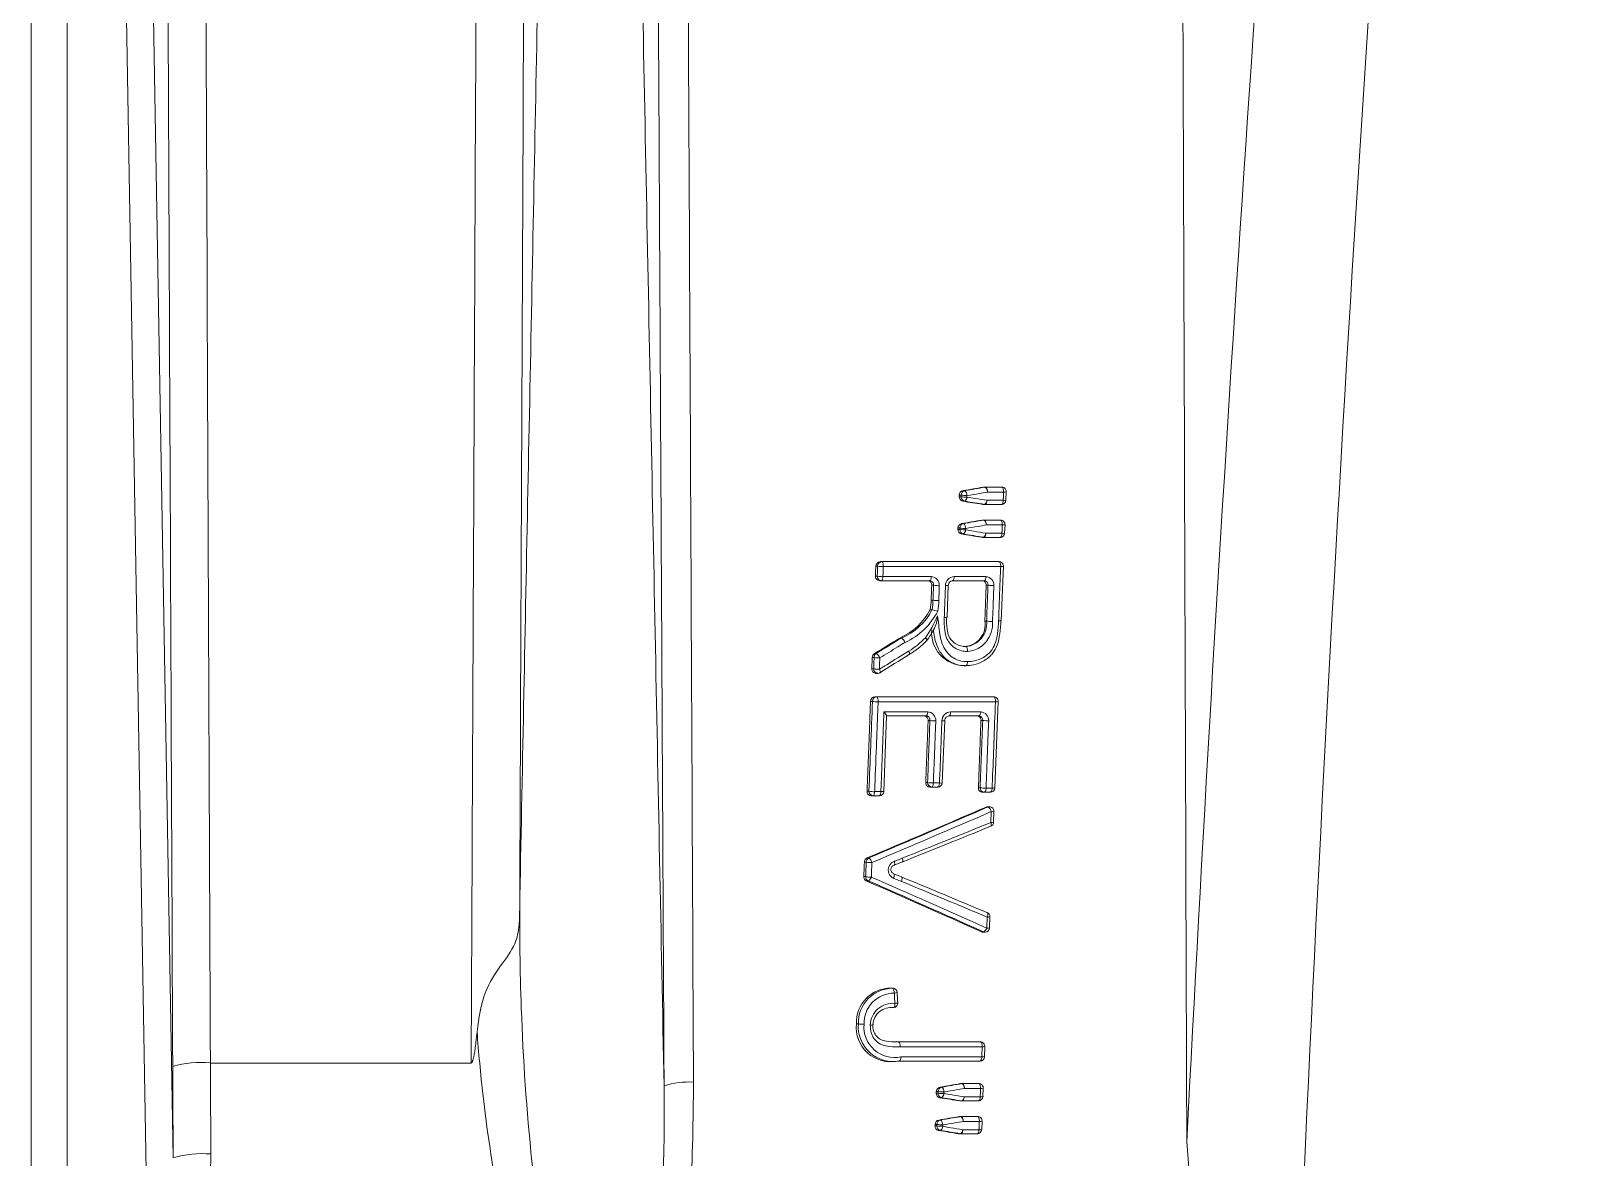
# Model space of a CAD drawing. Extents: x 8 to 113, y 2 to 87.
# Drawn here: x 48.987 to 50.718, y 21.66 to 22.91 of the extents above; entities that cross this region are included whole.
import ezdxf

# ---------------------------------------------------------------- set-up
doc = ezdxf.new("R2010")
doc.units = 0
doc.header["$MEASUREMENT"] = 0
doc.layers.add('OBJECT', color=7, linetype='CONTINUOUS')

msp = doc.modelspace()

# ---------------------------------------------------------------- linework, layer by layer
at = {"layer": 'OBJECT', "linetype": 'Continuous', "lineweight": 15}
for p, q in [((48.9872, 23.7393), (48.9872, 21.3721)), ((49.0272, 21.3721), (49.0272, 23.7393)), ((49.0883, 23.1917), (49.1196, 21.3666)), ((49.1447, 21.6602), (49.1199, 23.1054)), ((50.0452, 22.404), (50.0434, 22.404)), ((50.0442, 22.4041), (50.0459, 22.4041)), ((50.0459, 22.4041), (50.0639, 22.4041)), ((50.0167, 22.3934), (50.0187, 22.3934)), ((50.0188, 22.3951), (50.0168, 22.3951)), ((50.0226, 22.3884), (50.0205, 22.3884)), ((50.0208, 22.4001), (50.0226, 22.4001)), ((50.0427, 22.3849), (50.0449, 22.3849)), ((50.0456, 22.3848), (50.0434, 22.3848)), ((50.0635, 22.3848), (50.0456, 22.3848)), ((50.0475, 22.3894), (50.0655, 22.3894)), ((50.0659, 22.3986), (50.0479, 22.3986)), ((50.0685, 22.3897), (50.0689, 22.3989)), ((50.0438, 22.3675), (50.042, 22.3675)), ((50.0428, 22.3675), (50.0445, 22.3675)), ((50.0445, 22.3675), (50.0625, 22.3675)), ((50.0153, 22.3571), (50.0173, 22.3571)), ((50.0174, 22.3587), (50.0154, 22.3587)), ((50.0212, 22.3522), (50.019, 22.3522)), ((50.0194, 22.3636), (50.0212, 22.3636)), ((50.0461, 22.3528), (50.0641, 22.3528)), ((50.0644, 22.3621), (50.0465, 22.3621)), ((50.0671, 22.3531), (50.0675, 22.3623)), ((50.0413, 22.3484), (50.0435, 22.3484)), ((50.0442, 22.3483), (50.042, 22.3483)), ((50.0621, 22.3483), (50.0442, 22.3483)), ((49.9262, 22.3164), (49.9241, 22.3164)), ((49.929, 22.3214), (49.9308, 22.3214)), ((49.9308, 22.3214), (50.0607, 22.3214)), ((50.0627, 22.3159), (49.9325, 22.3159)), ((50.0634, 22.2561), (50.0657, 22.3162)), ((49.9237, 22.3052), (49.9258, 22.3052)), ((49.9303, 22.3002), (49.9282, 22.3002)), ((49.9839, 22.3002), (49.9303, 22.3002)), ((49.9321, 22.3048), (49.9857, 22.3048)), ((50.0444, 22.3002), (50.0092, 22.3002)), ((50.0111, 22.3048), (50.0463, 22.3048)), ((49.9882, 22.2952), (49.9862, 22.2952)), ((50.0032, 22.2599), (50.0046, 22.295)), ((50.0486, 22.2952), (50.0466, 22.2952)), ((49.9865, 22.2681), (49.9845, 22.2681)), ((49.9876, 22.2786), (49.9855, 22.2786)), ((50.0471, 22.2555), (50.0451, 22.2555)), ((49.9526, 22.2366), (49.9507, 22.2366)), ((49.9223, 22.2151), (49.9202, 22.2151)), ((49.9227, 22.2194), (49.9245, 22.2194)), ((49.9197, 22.2025), (49.9218, 22.2025)), ((49.9242, 22.1975), (49.9264, 22.1975)), ((50.024, 22.206), (50.0219, 22.206)), ((49.9204, 22.1664), (49.9183, 22.1664)), ((49.9232, 22.1714), (49.925, 22.1714)), ((49.925, 22.1714), (50.0549, 22.1714)), ((50.0569, 22.1659), (49.9267, 22.1659)), ((50.0562, 22.0704), (50.0599, 22.1662)), ((49.933, 22.0666), (49.9362, 22.1504)), ((49.9332, 22.1548), (49.9817, 22.1548)), ((49.9799, 22.1502), (49.9361, 22.1502)), ((49.9842, 22.1452), (49.9822, 22.1452)), ((49.9979, 22.0762), (50.0006, 22.145)), ((50.0386, 22.1502), (50.0052, 22.1502)), ((50.0071, 22.1548), (50.0405, 22.1548)), ((50.0428, 22.1452), (50.0408, 22.1452)), ((49.9795, 22.0764), (49.9816, 22.0764)), ((49.988, 22.0759), (49.9948, 22.0759)), ((49.9145, 22.0668), (49.9166, 22.0668)), ((49.9212, 22.0618), (49.919, 22.0618)), ((49.928, 22.0618), (49.9212, 22.0618)), ((49.9229, 22.0663), (49.9298, 22.0663)), ((49.9861, 22.0714), (49.984, 22.0714)), ((49.9929, 22.0714), (49.9861, 22.0714)), ((50.038, 22.0706), (50.0399, 22.0706)), ((50.0445, 22.0656), (50.0424, 22.0656)), ((50.0512, 22.0656), (50.0445, 22.0656)), ((50.0465, 22.0701), (50.0532, 22.0701)), ((50.0485, 22.0492), (50.0467, 22.0492)), ((50.0502, 22.0496), (50.0485, 22.0496)), ((50.0548, 22.0323), (50.0552, 22.0444)), ((49.9135, 21.9881), (49.9115, 21.9881)), ((49.9146, 21.9928), (49.9164, 21.9928)), ((49.9108, 21.972), (49.9129, 21.972)), ((49.9446, 21.9848), (49.9444, 21.9848)), ((49.9158, 21.9673), (49.9136, 21.9673)), ((50.0503, 21.9153), (50.0507, 21.9274)), ((50.0414, 21.9108), (50.0435, 21.9108)), ((50.0431, 21.9105), (50.0453, 21.9105)), ((49.9427, 21.8483), (49.9409, 21.8483)), ((49.9429, 21.8483), (49.9411, 21.8483)), ((49.9429, 21.8483), (49.9427, 21.8483)), ((49.9048, 21.8088), (49.9027, 21.8088)), ((49.9494, 21.7887), (50.0402, 21.7887)), ((50.0422, 21.7832), (49.9512, 21.7832)), ((50.0448, 21.7723), (50.0452, 21.7835)), ((49.186, 21.7653), (49.4753, 21.7653)), ((49.9502, 21.7675), (49.9481, 21.7675)), ((50.0398, 21.7675), (49.9502, 21.7675)), ((49.952, 21.7721), (50.0417, 21.7721)), ((49.9912, 21.7318), (49.9932, 21.7318)), ((49.9933, 21.7336), (49.9913, 21.7336)), ((49.9972, 21.7269), (49.995, 21.7269)), ((49.9954, 21.7385), (49.9972, 21.7385)), ((50.0197, 21.7425), (50.018, 21.7425)), ((50.0187, 21.7425), (50.0205, 21.7425)), ((50.0205, 21.7425), (50.0384, 21.7425)), ((50.022, 21.7278), (50.04, 21.7278)), ((50.0404, 21.7371), (50.0224, 21.7371)), ((50.043, 21.7281), (50.0434, 21.7373)), ((50.0173, 21.7234), (50.0194, 21.7234)), ((50.0201, 21.7233), (50.0179, 21.7233)), ((50.0381, 21.7233), (50.0201, 21.7233)), ((49.9898, 21.6956), (49.9918, 21.6956)), ((49.9919, 21.6971), (49.9899, 21.6971)), ((49.994, 21.7021), (49.9958, 21.7021)), ((50.0183, 21.7059), (50.0166, 21.7059)), ((50.0173, 21.706), (50.0191, 21.706)), ((50.0191, 21.706), (50.037, 21.706)), ((50.039, 21.7005), (50.021, 21.7005)), ((50.0416, 21.6916), (50.042, 21.7008)), ((49.9957, 21.6906), (49.9935, 21.6906)), ((50.0158, 21.6868), (50.018, 21.6868)), ((50.0187, 21.6868), (50.0165, 21.6868)), ((50.0366, 21.6868), (50.0187, 21.6868)), ((50.0207, 21.6913), (50.0386, 21.6913))]:
    msp.add_line(p, q, dxfattribs=at)
at = {"layer": 'OBJECT', "linetype": 'Continuous', "lineweight": 15, "flags": 128}
for points in [[(50.0479, 22.3986), (50.0479, 22.3996), (50.0478, 22.4007), (50.0476, 22.4016), (50.0474, 22.4024), (50.0471, 22.4031), (50.0467, 22.4036), (50.0464, 22.404), (50.0459, 22.4041)], [(50.0659, 22.3986), (50.0659, 22.3996), (50.0658, 22.4007), (50.0656, 22.4016), (50.0653, 22.4024), (50.065, 22.4031), (50.0647, 22.4036), (50.0643, 22.404), (50.0639, 22.4041)], [(50.0456, 22.3848), (50.0459, 22.3849), (50.0463, 22.3852), (50.0466, 22.3856), (50.0469, 22.3861), (50.0471, 22.3868), (50.0473, 22.3876), (50.0474, 22.3885), (50.0475, 22.3894)], [(50.0655, 22.3894), (50.0654, 22.3885), (50.0653, 22.3876), (50.0651, 22.3868), (50.0649, 22.3861), (50.0646, 22.3856), (50.0642, 22.3852), (50.0639, 22.3849), (50.0635, 22.3848)], [(50.0465, 22.3621), (50.0465, 22.3631), (50.0464, 22.3641), (50.0462, 22.3651), (50.046, 22.3659), (50.0457, 22.3666), (50.0453, 22.3671), (50.0449, 22.3674), (50.0445, 22.3675)], [(50.0644, 22.3621), (50.0644, 22.3631), (50.0644, 22.3641), (50.0642, 22.3651), (50.0639, 22.3659), (50.0636, 22.3666), (50.0633, 22.3671), (50.0629, 22.3674), (50.0625, 22.3675)], [(50.0442, 22.3483), (50.0445, 22.3484), (50.0449, 22.3486), (50.0452, 22.3491), (50.0455, 22.3496), (50.0457, 22.3503), (50.0459, 22.3511), (50.0461, 22.3519), (50.0461, 22.3528)], [(50.0641, 22.3528), (50.064, 22.3519), (50.0639, 22.3511), (50.0637, 22.3503), (50.0634, 22.3496), (50.0632, 22.3491), (50.0628, 22.3486), (50.0625, 22.3484), (50.0621, 22.3483)], [(49.9308, 22.3214), (49.9311, 22.3213), (49.9315, 22.321), (49.9318, 22.3204), (49.9321, 22.3197), (49.9323, 22.3189), (49.9324, 22.318), (49.9325, 22.3169), (49.9325, 22.3159)], [(50.0627, 22.3159), (50.0627, 22.3169), (50.0626, 22.318), (50.0624, 22.3189), (50.0622, 22.3197), (50.0619, 22.3204), (50.0615, 22.321), (50.0611, 22.3213), (50.0607, 22.3214)], [(49.9303, 22.3002), (49.9307, 22.3003), (49.931, 22.3006), (49.9313, 22.301), (49.9315, 22.3015), (49.9317, 22.3022), (49.9319, 22.303), (49.932, 22.3038), (49.9321, 22.3048)], [(49.9839, 22.3002), (49.9842, 22.3003), (49.9845, 22.3006), (49.9849, 22.301), (49.9851, 22.3015), (49.9854, 22.3022), (49.9855, 22.303), (49.9857, 22.3038), (49.9857, 22.3048)], [(50.0046, 22.295), (50.0047, 22.2958), (50.0052, 22.2975), (50.0062, 22.2989), (50.0075, 22.2998), (50.009, 22.3002), (50.0092, 22.3002)], [(50.0092, 22.3002), (50.0096, 22.3003), (50.0099, 22.3006), (50.0102, 22.301), (50.0105, 22.3015), (50.0107, 22.3022), (50.0109, 22.303), (50.011, 22.3038), (50.0111, 22.3048)], [(50.0444, 22.3002), (50.0447, 22.3003), (50.0451, 22.3006), (50.0454, 22.301), (50.0457, 22.3015), (50.0459, 22.3022), (50.0461, 22.303), (50.0462, 22.3038), (50.0463, 22.3048)], [(49.9281, 22.202), (49.9285, 22.2012), (49.9288, 22.2005), (49.9291, 22.1998), (49.9292, 22.1992), (49.9292, 22.1987), (49.9292, 22.1984), (49.929, 22.1982)], [(49.925, 22.1714), (49.9254, 22.1713), (49.9257, 22.171), (49.926, 22.1704), (49.9263, 22.1697), (49.9265, 22.1689), (49.9266, 22.168), (49.9267, 22.1669), (49.9267, 22.1659)], [(50.0569, 22.1659), (50.0569, 22.1669), (50.0568, 22.168), (50.0566, 22.1689), (50.0564, 22.1697), (50.0561, 22.1704), (50.0557, 22.171), (50.0553, 22.1713), (50.0549, 22.1714)], [(49.9799, 22.1502), (49.9802, 22.1503), (49.9806, 22.1506), (49.9809, 22.151), (49.9811, 22.1515), (49.9814, 22.1522), (49.9815, 22.153), (49.9817, 22.1538), (49.9817, 22.1548)], [(49.9974, 22.1448), (49.9983, 22.1448), (49.9991, 22.1448), (49.9997, 22.1448), (50.0002, 22.1449), (50.0005, 22.145), (50.0006, 22.145), (50.0006, 22.145)], [(50.0006, 22.145), (50.0007, 22.1458), (50.0012, 22.1475), (50.0022, 22.1489), (50.0035, 22.1498), (50.005, 22.1502), (50.0052, 22.1502)], [(50.0071, 22.1548), (50.007, 22.1538), (50.0069, 22.153), (50.0067, 22.1522), (50.0065, 22.1515), (50.0062, 22.151), (50.0059, 22.1506), (50.0056, 22.1503), (50.0052, 22.1502)], [(50.0405, 22.1548), (50.0405, 22.1538), (50.0403, 22.153), (50.0401, 22.1522), (50.0399, 22.1515), (50.0396, 22.151), (50.0393, 22.1506), (50.0389, 22.1503), (50.0386, 22.1502)], [(49.9861, 22.0714), (49.9865, 22.0715), (49.9868, 22.0717), (49.9871, 22.0721), (49.9874, 22.0727), (49.9876, 22.0734), (49.9878, 22.0741), (49.9879, 22.075), (49.988, 22.0759)], [(49.9948, 22.0759), (49.9947, 22.075), (49.9946, 22.0741), (49.9944, 22.0734), (49.9942, 22.0727), (49.9939, 22.0721), (49.9936, 22.0717), (49.9933, 22.0715), (49.9929, 22.0714)], [(49.9212, 22.0618), (49.9215, 22.0619), (49.9218, 22.0621), (49.9221, 22.0625), (49.9223, 22.0631), (49.9225, 22.0637), (49.9227, 22.0645), (49.9228, 22.0654), (49.9229, 22.0663)], [(49.928, 22.0618), (49.9283, 22.0619), (49.9286, 22.0621), (49.9289, 22.0625), (49.9292, 22.0631), (49.9294, 22.0637), (49.9296, 22.0645), (49.9297, 22.0654), (49.9298, 22.0663)], [(50.0465, 22.0701), (50.0464, 22.0692), (50.0463, 22.0684), (50.0461, 22.0676), (50.0459, 22.0669), (50.0456, 22.0664), (50.0452, 22.0659), (50.0449, 22.0657), (50.0445, 22.0656)], [(50.0532, 22.0701), (50.0531, 22.0692), (50.053, 22.0684), (50.0528, 22.0676), (50.0526, 22.0669), (50.0523, 22.0664), (50.0519, 22.0659), (50.0516, 22.0657), (50.0512, 22.0656)], [(50.0502, 22.0496), (50.0496, 22.0495), (50.0485, 22.0492)], [(50.0517, 22.032), (50.052, 22.0312), (50.0521, 22.0304), (50.0522, 22.0297), (50.0522, 22.029), (50.0521, 22.0285), (50.0519, 22.0281), (50.0517, 22.0279), (50.0516, 22.0279)], [(49.9447, 21.9891), (49.9449, 21.9882), (49.945, 21.9874), (49.9451, 21.9866), (49.9451, 21.986), (49.945, 21.9855), (49.9449, 21.9851), (49.9447, 21.9849), (49.9446, 21.9848)], [(49.9446, 21.9848), (49.9451, 21.985), (49.9536, 21.9883)], [(49.9535, 21.9925), (49.9538, 21.9916), (49.954, 21.9908), (49.9541, 21.9901), (49.9541, 21.9894), (49.954, 21.9889), (49.9539, 21.9885), (49.9536, 21.9883), (49.9536, 21.9883)], [(49.9527, 21.9718), (49.9507, 21.9726), (49.9439, 21.9753)], [(49.9439, 21.9702), (49.9442, 21.9711), (49.9444, 21.9721), (49.9446, 21.973), (49.9446, 21.9738), (49.9445, 21.9745), (49.9443, 21.975), (49.944, 21.9753), (49.9439, 21.9753)], [(49.9526, 21.9667), (49.9529, 21.9677), (49.9531, 21.9687), (49.9533, 21.9696), (49.9533, 21.9704), (49.9532, 21.971), (49.953, 21.9715), (49.9527, 21.9718), (49.9527, 21.9718)], [(50.0477, 21.9322), (50.0478, 21.9321), (50.0481, 21.9318), (50.0483, 21.9313), (50.0484, 21.9307), (50.0484, 21.9299), (50.0483, 21.929), (50.048, 21.928), (50.0477, 21.9271)], [(50.0435, 21.9108), (50.0446, 21.9105), (50.0453, 21.9105)], [(49.9427, 21.8483), (49.9431, 21.8482), (49.9435, 21.8478), (49.9438, 21.8473), (49.9441, 21.8466), (49.9443, 21.8458), (49.9445, 21.8448), (49.9446, 21.8438), (49.9447, 21.8428)], [(49.9454, 21.8314), (49.9454, 21.8305), (49.9454, 21.8296), (49.9453, 21.8288), (49.9451, 21.8281), (49.9449, 21.8276), (49.9446, 21.8272), (49.9443, 21.8269), (49.944, 21.8269)], [(49.9454, 21.8314), (49.9463, 21.8315), (49.9471, 21.8316), (49.9478, 21.8317), (49.9482, 21.8319), (49.9485, 21.832), (49.9486, 21.8322), (49.9486, 21.8322)], [(49.9486, 21.8322), (49.9484, 21.835), (49.9479, 21.8436)], [(50.0422, 21.7832), (50.0422, 21.7843), (50.0421, 21.7853), (50.0419, 21.7862), (50.0417, 21.7871), (50.0413, 21.7877), (50.041, 21.7883), (50.0406, 21.7886), (50.0402, 21.7887)], [(50.0398, 21.7675), (50.0401, 21.7676), (50.0405, 21.7679), (50.0408, 21.7683), (50.0411, 21.7688), (50.0413, 21.7695), (50.0415, 21.7703), (50.0417, 21.7712), (50.0417, 21.7721)], [(50.0201, 21.7233), (50.0204, 21.7234), (50.0208, 21.7236), (50.0211, 21.7241), (50.0214, 21.7246), (50.0216, 21.7253), (50.0218, 21.7261), (50.022, 21.7269), (50.022, 21.7278)], [(50.0224, 21.7371), (50.0224, 21.7381), (50.0223, 21.7391), (50.0222, 21.7401), (50.0219, 21.7409), (50.0216, 21.7416), (50.0213, 21.7421), (50.0209, 21.7424), (50.0205, 21.7425)], [(50.04, 21.7278), (50.04, 21.7269), (50.0398, 21.7261), (50.0396, 21.7253), (50.0394, 21.7246), (50.0391, 21.7241), (50.0388, 21.7236), (50.0384, 21.7234), (50.0381, 21.7233)], [(50.0404, 21.7371), (50.0404, 21.7381), (50.0403, 21.7391), (50.0401, 21.7401), (50.0399, 21.7409), (50.0396, 21.7416), (50.0392, 21.7421), (50.0388, 21.7424), (50.0384, 21.7425)], [(50.021, 21.7005), (50.021, 21.7016), (50.0209, 21.7026), (50.0208, 21.7035), (50.0205, 21.7044), (50.0202, 21.7051), (50.0199, 21.7056), (50.0195, 21.7059), (50.0191, 21.706)], [(50.039, 21.7005), (50.039, 21.7016), (50.0389, 21.7026), (50.0387, 21.7035), (50.0385, 21.7044), (50.0382, 21.7051), (50.0378, 21.7056), (50.0374, 21.7059), (50.037, 21.706)], [(50.0187, 21.6868), (50.0191, 21.6869), (50.0194, 21.6871), (50.0197, 21.6875), (50.02, 21.6881), (50.0203, 21.6887), (50.0205, 21.6895), (50.0206, 21.6904), (50.0207, 21.6913)], [(50.0386, 21.6913), (50.0386, 21.6904), (50.0384, 21.6895), (50.0382, 21.6887), (50.038, 21.6881), (50.0377, 21.6875), (50.0374, 21.6871), (50.037, 21.6869), (50.0366, 21.6868)]]:
    msp.add_lwpolyline(points, dxfattribs=at)
at = {"layer": 'OBJECT', "linetype": 'Continuous', "lineweight": 15}
for centre, radius, start, end in [((33.6045, 21.6965), 17.1787, 358.89326, 6.674), ((119.5158, 18.1339), 69.3373, 175.4433, 177.070166), ((113.2796, 18.7929), 62.9448, 175.641195, 177.658391), ((50.0459, 22.3999), 0.00421, 90.0048, 100.0298), ((50.0419, 22.399), 0.00604, 356.3324, 56.3386), ((50.0639, 22.3991), 0.005, 357.7955, 90), ((50.0214, 22.3931), 0.00473, 176.1699, 258.3898), ((50.0218, 22.3951), 0.00507, 101.3388, 179.6008), ((50.0247, 22.43), 0.0371, 260.7521, 270.7997), ((50.0236, 22.3932), 0.00488, 178.1017, 258.7265), ((50.0237, 22.3953), 0.00489, 102.2403, 181.846), ((50.0247, 22.4318), 0.0371, 260.7521, 270.7997), ((50.0192, 22.395), 0.00611, 356.4561, 55.4972), ((50.0202, 22.3928), 0.00501, 299.1739, 1.1204), ((50.0425, 22.3893), 0.00497, 298.382, 1.1052), ((50.0456, 22.3891), 0.00421, 260.9823, 269.9965), ((50.0635, 22.3898), 0.005, 270, 357.7955), ((50.0663, 22.3967), 0.00736, 263.5603, 287.317), ((50.0667, 22.4059), 0.00736, 263.5677, 287.3031), ((50.0405, 22.3625), 0.00602, 356.1262, 56.2896), ((50.0445, 22.3633), 0.00421, 90.0046, 99.8405), ((50.0625, 22.3625), 0.005, 357.7955, 90), ((50.02, 22.3568), 0.00474, 176.2114, 257.7541), ((50.0204, 22.3586), 0.00507, 101.1672, 179.6068), ((50.0233, 22.3938), 0.0371, 260.7521, 270.7996), ((50.0222, 22.3569), 0.00489, 178.1345, 258.1215), ((50.0223, 22.3588), 0.00489, 102.0595, 181.8557), ((50.0233, 22.3953), 0.0371, 260.7521, 270.7996), ((50.0178, 22.3586), 0.00609, 356.2492, 55.4469), ((50.0187, 22.3566), 0.00505, 298.8801, 0.4482), ((50.0411, 22.3528), 0.00501, 298.0899, 0.4359), ((50.0621, 22.3533), 0.005, 270, 357.7955), ((50.0649, 22.3601), 0.00736, 263.5603, 287.317), ((50.0653, 22.3694), 0.00736, 263.5677, 287.3031), ((50.0442, 22.3525), 0.00421, 260.3491, 269.9957), ((49.9292, 22.3163), 0.00505, 91.8327, 179.4699), ((49.931, 22.3166), 0.00481, 92.5998, 182.3829), ((49.9321, 22.3525), 0.0366, 260.6917, 270.6355), ((50.0607, 22.3164), 0.005, 357.7955, 90), ((50.0635, 22.3232), 0.00736, 263.5677, 287.303), ((49.9283, 22.3049), 0.00467, 175.9156, 268.0856), ((49.9317, 22.3413), 0.0366, 260.6917, 270.6354), ((49.9306, 22.305), 0.00481, 177.6171, 267.4002), ((49.9816, 22.2956), 0.0046, 355.0028, 88.3996), ((49.9838, 22.2958), 0.00448, 353.2953, 88.3976), ((49.9854, 22.2955), 0.00925, 355.35, 88.1379), ((50.0115, 22.2947), 0.0101, 92.4644, 179.4727), ((50.042, 22.2957), 0.00458, 354.6566, 88.1109), ((50.0442, 22.2958), 0.00445, 352.7938, 87.5919), ((50.046, 22.2955), 0.00921, 355.0587, 87.7955), ((49.9942, 22.3317), 0.037, 260.7356, 270.7501), ((50.0023, 22.3023), 0.00758, 263.3727, 287.2962), ((50.0546, 22.3321), 0.0373, 260.7708, 270.862), ((49.9214, 22.302), 0.0716, 294.1796, 331.8024), ((49.9276, 22.2975), 0.0658, 292.3066, 333.4765), ((49.9244, 22.3017), 0.077, 294.8387, 332.7119), ((49.9269, 22.2792), 0.0586, 349.1542, 359.4129), ((49.9232, 22.28), 0.0644, 349.4246, 358.7615), ((49.7829, 21.4946), 0.7999, 74.7851, 75.252), ((49.9935, 22.3158), 0.0377, 260.8905, 270.7038), ((49.9309, 22.2788), 0.0632, 348.7042, 359.34), ((49.8522, 22.3234), 0.1536, 325.7788, 336.1516), ((49.9336, 22.2717), 0.0603, 321.493, 334.5793), ((50.0227, 22.2427), 0.0367, 175.2134, 268.7544), ((49.9566, 22.2636), 0.0362, 330.5513, 356.4274), ((50.0009, 22.267), 0.00749, 264.0749, 287.945), ((50.0211, 22.2515), 0.0243, 272.8084, 9.5656), ((50.0214, 22.2528), 0.0258, 275.9174, 5.9662), ((50.023, 22.2522), 0.0307, 275.4919, 5.1808), ((50.0532, 22.2924), 0.0374, 260.5903, 270.6603), ((50.0612, 22.263), 0.00717, 263.2478, 287.2181), ((49.947, 22.2277), 0.0105, 23.4661, 58.3922), ((49.918, 22.2945), 0.084, 300.5181, 316.8373), ((49.9105, 22.3012), 0.0972, 301.4276, 316.3183), ((49.9255, 22.2149), 0.0053, 122.1886, 178.0244), ((49.9274, 22.2152), 0.0051, 123.9184, 180.8269), ((49.9282, 22.2512), 0.0366, 260.6913, 270.6346), ((49.9192, 22.2108), 0.0102, 22.3536, 58.3416), ((49.9242, 22.202), 0.00446, 173.8621, 270.9447), ((49.9277, 22.2386), 0.0366, 260.6913, 270.6345), ((49.9266, 22.2023), 0.0048, 177.602, 267.4154), ((49.9264, 22.2025), 0.005, 270, 301.7204), ((49.9234, 22.1663), 0.00505, 91.8294, 179.4659), ((49.9252, 22.1666), 0.00481, 92.5998, 182.3829), ((49.9263, 22.2025), 0.0366, 260.6911, 270.6341), ((50.0549, 22.1664), 0.005, 357.7955, 90), ((50.0577, 22.1732), 0.00736, 263.5677, 287.3028), ((49.9252, 22.1459), 0.0119, 22.3762, 48.064), ((49.9776, 22.1456), 0.0046, 354.995, 88.3932), ((49.9798, 22.1458), 0.00448, 353.2838, 88.3798), ((49.9814, 22.1455), 0.00925, 355.3436, 88.1306), ((49.9902, 22.1817), 0.037, 260.7365, 270.7526), ((50.0075, 22.1447), 0.0101, 92.4718, 179.4789), ((50.0363, 22.1457), 0.00458, 354.6571, 88.1114), ((50.0384, 22.1458), 0.00445, 352.7944, 87.5932), ((50.0402, 22.1455), 0.00921, 355.0593, 87.7964), ((50.0488, 22.1821), 0.0373, 260.7708, 270.8619), ((49.9842, 22.076), 0.00465, 175.6614, 267.6803), ((49.9875, 22.1129), 0.037, 260.7363, 270.7523), ((49.9864, 22.0762), 0.00481, 177.6171, 267.4002), ((49.9929, 22.0764), 0.005, 270, 357.7948), ((49.9957, 22.0836), 0.00777, 263.5836, 286.904), ((49.9191, 22.0664), 0.00467, 175.9205, 268.0932), ((49.9225, 22.1028), 0.0366, 260.6908, 270.6332), ((49.9214, 22.0666), 0.00481, 177.6171, 267.4002), ((49.928, 22.0668), 0.005, 270, 357.7925), ((49.9307, 22.0745), 0.00822, 263.5966, 286.4898), ((50.0426, 22.0702), 0.00464, 175.4259, 267.294), ((50.0459, 22.1075), 0.0373, 260.7707, 270.8618), ((50.0447, 22.0704), 0.00481, 177.6171, 267.4002), ((50.0512, 22.0706), 0.005, 270, 357.7955), ((50.054, 22.0774), 0.00736, 263.5603, 287.3167), ((43.12, 38.0804), 17.4636, 292.89669, 293.36816), ((43.113, 38.0959), 17.4813, 292.90372, 293.37458), ((43.143, 38.0588), 17.4415, 292.86411, 293.33679), ((50.0448, 22.0426), 0.00758, 11.2456, 60.4269), ((50.0502, 22.0446), 0.005, 357.7955, 90), ((50.053, 22.0514), 0.00736, 263.5677, 287.3027), ((43.2659, 38.7276), 18.0219, 291.78261, 292.11924), ((50.0498, 22.0325), 0.005, 292.1582, 357.7955), ((50.0526, 22.0394), 0.00736, 263.5603, 287.3166), ((49.9167, 21.988), 0.00523, 113.7644, 178.3831), ((49.9186, 21.9882), 0.00501, 115.3194, 181.1897), ((49.9195, 22.0242), 0.0366, 260.6905, 270.6325), ((49.9117, 21.9859), 0.00834, 12.2636, 55.6843), ((49.9482, 21.9794), 0.0102, 110.0259, 245.3197), ((49.9156, 21.9717), 0.00481, 176.6353, 244.9052), ((49.9188, 22.008), 0.0366, 260.6904, 270.6324), ((49.9179, 21.9719), 0.00501, 178.8107, 244.6707), ((49.9131, 21.9731), 0.00636, 295.2113, 345.4454), ((43.4268, 7.0845), 16.2411, 65.94384, 66.43743), ((49.9459, 21.9799), 0.00511, 107.3558, 243.587), ((43.4811, 7.2398), 16.071, 65.90781, 66.40596), ((43.4736, 7.2228), 16.0905, 65.90096, 66.39837), ((43.6455, 6.7032), 16.5153, 67.19159, 67.54915), ((50.0457, 21.9276), 0.005, 357.7955, 67.1512), ((50.0485, 21.9344), 0.00736, 263.5649, 287.3078), ((50.0414, 21.9165), 0.00604, 290.9707, 345.7621), ((50.0453, 21.9155), 0.005, 270, 357.7955), ((50.0481, 21.9223), 0.00736, 263.5649, 287.3077), ((49.9403, 21.8107), 0.0376, 89.0185, 182.8167), ((49.943, 21.81), 0.0382, 90.4616, 181.8279), ((49.9429, 21.8433), 0.005, 3.7915, 90), ((49.9445, 21.8094), 0.0334, 89.669, 181.8729), ((49.9432, 21.8062), 0.0253, 84.94, 177.2175), ((49.9436, 21.8318), 0.005, 275.4064, 3.7904), ((49.9448, 21.8488), 0.00598, 268.2011, 300.2144), ((49.9414, 21.8064), 0.0206, 82.5984, 175.7008), ((49.9405, 21.8047), 0.038, 173.7911, 281.5573), ((49.9434, 21.8056), 0.0387, 175.201, 280.2382), ((49.9108, 21.8464), 0.0381, 260.9886, 270.5188), ((49.945, 21.8053), 0.034, 174.8591, 281.9904), ((50.0402, 21.7837), 0.005, 357.7955, 90), ((50.043, 21.7905), 0.00736, 263.5677, 287.3023), ((49.1746, 21.664), 0.102, 83.5948, 107.3748), ((50.0398, 21.7725), 0.005, 270, 357.7955), ((50.0426, 21.7794), 0.00736, 263.565, 287.3076), ((49.7168, 21.6578), 0.0865, 86.597, 108.4936), ((49.9959, 21.7315), 0.00473, 176.1731, 258.3986), ((49.9964, 21.7336), 0.00507, 101.3331, 179.5953), ((49.9992, 21.7685), 0.0371, 260.7514, 270.7976), ((49.9981, 21.7317), 0.00488, 178.1017, 258.7265), ((49.9982, 21.7338), 0.00489, 102.2403, 181.846), ((49.9993, 21.7703), 0.0371, 260.7514, 270.7976), ((49.9937, 21.7335), 0.00612, 356.4624, 55.4553), ((49.9947, 21.7313), 0.00501, 299.2135, 1.121), ((50.0171, 21.7277), 0.00497, 298.4015, 1.1056), ((50.0164, 21.7374), 0.00604, 356.3354, 56.318), ((50.0205, 21.7383), 0.00421, 90.0048, 100.0298), ((50.0381, 21.7283), 0.005, 270, 357.7955), ((50.0384, 21.7375), 0.005, 357.7955, 90), ((50.0409, 21.7351), 0.00736, 263.5604, 287.3162), ((50.0412, 21.7444), 0.00736, 263.5677, 287.3023), ((50.0201, 21.7275), 0.00421, 260.9823, 269.9965), ((49.9946, 21.6952), 0.00474, 176.2146, 257.763), ((49.995, 21.6971), 0.00507, 101.1615, 179.6013), ((49.9978, 21.7322), 0.0371, 260.7514, 270.7975), ((49.9967, 21.6954), 0.00489, 178.1345, 258.1215), ((49.9968, 21.6973), 0.00489, 102.0595, 181.8557), ((49.9979, 21.7338), 0.0371, 260.7514, 270.7975), ((49.9933, 21.695), 0.00505, 298.9196, 0.4486), ((49.9923, 21.6971), 0.0061, 356.2555, 55.4049), ((50.0191, 21.7018), 0.00421, 90.0046, 99.8405), ((50.015, 21.7009), 0.00602, 356.1292, 56.2689), ((50.037, 21.701), 0.005, 357.7955, 90), ((50.0398, 21.7078), 0.00736, 263.5677, 287.3022), ((50.0156, 21.6913), 0.00501, 298.1093, 0.4363), ((50.0187, 21.691), 0.00421, 260.3491, 269.9957), ((50.0366, 21.6918), 0.005, 270, 357.7955), ((50.0395, 21.6986), 0.00736, 263.5604, 287.3162), ((49.1781, 21.5413), 0.1235, 86.0904, 105.6851)]:
    msp.add_arc(centre, radius, start, end, dxfattribs=at)
for centre, major_axis, ratio, start_param, end_param in [((49.0451, 22.4148), (2.6509, 0.3953), 0.063354, 5.079847, 5.089031), ((49.0445, 22.4147), (2.6554, 0.3959), 0.063354, 5.080179, 5.089348), ((48.9732, 22.3866), (2.6483, -0.3541), 0.057099, 1.162729, 1.171904), ((48.9725, 22.3867), (2.6537, -0.3548), 0.057099, 1.162439, 1.171595), ((49.0444, 22.3779), (2.6474, 0.3871), 0.062188, 5.080483, 5.089677), ((49.0437, 22.3778), (2.6518, 0.3877), 0.062188, 5.08081, 5.089988), ((48.9709, 22.3506), (2.6448, -0.3791), 0.061018, 1.162867, 1.172064), ((48.9701, 22.3507), (2.6502, -0.3798), 0.061018, 1.162558, 1.171735), ((49.1452, 22.3953), (2.6349, 1.4893), 0.180461, 4.90867, 4.91976), ((49.1431, 22.394), (2.6392, 1.4918), 0.180461, 4.909726, 4.920797), ((49.1487, 22.3746), (2.6379, 1.5024), 0.181116, 4.908151, 4.920984), ((49.0967, 22.0661), (2.6196, 0.9306), 0.13498, 4.997219, 5.037049), ((48.9211, 21.9667), (2.6091, -0.929), 0.135211, 1.173148, 1.213076), ((48.9741, 21.7249), (2.5846, -0.3456), 0.057099, 1.162964, 1.172365), ((49.0442, 21.7531), (2.5872, 0.3858), 0.063354, 5.079385, 5.088796), ((49.0435, 21.753), (2.5917, 0.3864), 0.063354, 5.079727, 5.089121), ((48.9733, 21.7251), (2.59, -0.3463), 0.057099, 1.162666, 1.172047), ((49.0435, 21.7162), (2.5837, 0.3778), 0.062188, 5.08002, 5.089441), ((49.0428, 21.7161), (2.5881, 0.3784), 0.062188, 5.080356, 5.089761), ((48.9717, 21.6889), (2.5811, -0.3699), 0.061018, 1.163103, 1.172527), ((48.971, 21.6891), (2.5865, -0.3707), 0.061018, 1.162785, 1.172189)]:
    msp.add_ellipse(centre, major_axis=major_axis, ratio=ratio, start_param=start_param, end_param=end_param, dxfattribs=at)
for points in [[(49.565, 23.7509), (49.5293, 21.9499)], [(49.6893, 21.7398), (49.6495, 23.7495)], [(49.6893, 21.7398), (49.6809, 23.3316)], [(50.0434, 22.404), (50.0442, 22.4041)], [(50.0168, 22.3951), (50.0167, 22.3934)], [(50.0434, 22.3848), (50.0427, 22.3849)], [(50.0655, 22.3894), (50.0659, 22.3986)], [(50.042, 22.3675), (50.0428, 22.3675)], [(50.0154, 22.3587), (50.0153, 22.3571)], [(50.0641, 22.3528), (50.0644, 22.3621)], [(50.042, 22.3483), (50.0413, 22.3484)], [(49.9241, 22.3164), (49.9237, 22.3052)], [(49.9862, 22.2952), (49.9855, 22.2786)], [(50.0466, 22.2952), (50.0451, 22.2555)], [(49.9865, 22.2681), (49.9865, 22.2681)], [(50.0471, 22.2555), (50.0471, 22.2555)], [(49.9526, 22.2366), (49.9526, 22.2366)], [(49.9202, 22.2151), (49.9197, 22.2025)], [(50.024, 22.2272), (50.024, 22.2272)], [(49.9183, 22.1664), (49.9145, 22.0668)], [(49.9822, 22.1452), (49.9795, 22.0764)], [(50.0408, 22.1452), (50.038, 22.0706)], [(49.9115, 21.9881), (49.9108, 21.972)], [(49.9048, 21.8088), (49.9048, 21.8088)], [(49.9208, 21.808), (49.9208, 21.808)], [(49.1447, 21.6602), (49.1442, 21.7613)], [(49.186, 21.7653), (49.186, 21.7653)], [(49.9913, 21.7336), (49.9912, 21.7318)], [(50.018, 21.7425), (50.0187, 21.7425)], [(50.04, 21.7278), (50.0404, 21.7371)], [(50.0179, 21.7233), (50.0173, 21.7234)], [(49.9899, 21.6971), (49.9898, 21.6956)], [(50.0166, 21.7059), (50.0173, 21.706)], [(50.0386, 21.6913), (50.039, 21.7005)], [(50.0165, 21.6868), (50.0158, 21.6868)]]:
    msp.add_open_spline(points, degree=1, dxfattribs=at)
for points, knots in [([(50.2691, 21.6779), (50.2682, 21.9542), (50.266, 22.6114), (50.2637, 23.2686), (50.2624, 23.6494)], [0, 0, 0, 0, 0.420545, 1, 1, 1, 1]), ([(49.7143, 23.3359), (49.7145, 23.2912), (49.717, 22.7606), (49.7196, 22.23), (49.7219, 21.7441)], [0, 0, 0, 0, 0.084293, 1, 1, 1, 1]), ([(49.4753, 21.7653), (49.4754, 21.7952), (49.4761, 21.9447), (49.4779, 22.333), (49.48, 22.8005), (49.4816, 23.1485), (49.4821, 23.2577)], [0, 0, 0, 0, 0.060097, 0.300484, 0.780447, 1, 1, 1, 1]), ([(49.5349, 23.254), (49.5329, 22.8164), (49.531, 22.377), (49.5291, 21.9375), (49.5291, 21.9357)], [0, 0, 0, 0, 0.995727, 1, 1, 1, 1]), ([(49.1802, 23.1436), (49.1803, 23.1138), (49.181, 22.9643), (49.1829, 22.5049), (49.1847, 22.0753), (49.186, 21.7653)], [0, 0, 0, 0, 0.065047, 0.32533, 1, 1, 1, 1]), ([(49.1442, 21.7613), (49.143, 22.0287), (49.1411, 22.4748), (49.1391, 22.9208), (49.1383, 23.0995)], [0, 0, 0, 0, 0.59937, 1, 1, 1, 1]), ([(50.0187, 22.3934), (50.0187, 22.3938), (50.0187, 22.3944), (50.0188, 22.395), (50.0188, 22.3951)], [0, 0, 0, 0, 0.747749, 1, 1, 1, 1]), ([(50.0253, 22.3947), (50.0253, 22.3945), (50.0252, 22.3939), (50.0252, 22.3933), (50.0252, 22.3929)], [0, 0, 0, 0, 0.252251, 1, 1, 1, 1]), ([(50.0252, 22.3929), (50.0282, 22.3924), (50.0357, 22.3912), (50.0431, 22.3901), (50.0475, 22.3894)], [0, 0, 0, 0, 0.406531, 1, 1, 1, 1]), ([(50.0479, 22.3986), (50.0448, 22.3981), (50.0373, 22.3967), (50.0298, 22.3954), (50.0253, 22.3947)], [0, 0, 0, 0, 0.404671, 1, 1, 1, 1]), ([(50.0173, 22.3571), (50.0173, 22.3575), (50.0173, 22.358), (50.0174, 22.3586), (50.0174, 22.3587)], [0, 0, 0, 0, 0.794087, 1, 1, 1, 1]), ([(50.0239, 22.3582), (50.0239, 22.3581), (50.0238, 22.3576), (50.0238, 22.357), (50.0238, 22.3566)], [0, 0, 0, 0, 0.205913, 1, 1, 1, 1]), ([(50.0238, 22.3566), (50.0268, 22.3561), (50.0343, 22.3548), (50.0417, 22.3536), (50.0461, 22.3528)], [0, 0, 0, 0, 0.405485, 1, 1, 1, 1]), ([(50.0465, 22.3621), (50.0434, 22.3615), (50.0359, 22.3602), (50.0283, 22.359), (50.0239, 22.3582)], [0, 0, 0, 0, 0.404997, 1, 1, 1, 1]), ([(49.9258, 22.3052), (49.9258, 22.3072), (49.926, 22.311), (49.9261, 22.3147), (49.9262, 22.3164)], [0, 0, 0, 0, 0.54071, 1, 1, 1, 1]), ([(49.9325, 22.3159), (49.9324, 22.3126), (49.9322, 22.3089), (49.9321, 22.3052), (49.9321, 22.3048)], [0, 0, 0, 0, 0.892412, 1, 1, 1, 1]), ([(50.0604, 22.2558), (50.0605, 22.2592), (50.0611, 22.2757), (50.0619, 22.2958), (50.0625, 22.3125), (50.0627, 22.3159)], [0, 0, 0, 0, 0.165721, 0.828604, 1, 1, 1, 1]), ([(49.9876, 22.2786), (49.9877, 22.2823), (49.9879, 22.2879), (49.9881, 22.2934), (49.9882, 22.2952)], [0, 0, 0, 0, 0.677934, 1, 1, 1, 1]), ([(49.9946, 22.2948), (49.9945, 22.2914), (49.9943, 22.2859), (49.9941, 22.2803), (49.994, 22.2781)], [0, 0, 0, 0, 0.597526, 1, 1, 1, 1]), ([(50.0001, 22.2595), (50.0002, 22.2629), (50.0007, 22.2746), (50.0011, 22.2863), (50.0014, 22.2948)], [0, 0, 0, 0, 0.282677, 1, 1, 1, 1]), ([(50.0471, 22.2555), (50.0473, 22.2631), (50.0479, 22.2764), (50.0484, 22.2896), (50.0486, 22.2952)], [0, 0, 0, 0, 0.574955, 1, 1, 1, 1]), ([(50.0551, 22.2948), (50.055, 22.2914), (50.0545, 22.2782), (50.054, 22.2649), (50.0536, 22.255)], [0, 0, 0, 0, 0.250517, 1, 1, 1, 1]), ([(49.9865, 22.2681), (49.9865, 22.2681), (49.9865, 22.2681), (49.9865, 22.2681), (49.9865, 22.2681)], [0, 0, 0, 0, 0.283811, 1, 1, 1, 1]), ([(50.024, 22.206), (50.0225, 22.206), (50.0171, 22.2062), (50.009, 22.2086), (50, 22.2147), (49.9924, 22.225), (49.9892, 22.2364), (49.9883, 22.2439), (49.9881, 22.2458), (49.9881, 22.2458)], [0, 0, 0, 0, 0.077349, 0.280764, 0.430987, 0.635397, 0.906854, 0.999962, 1, 1, 1, 1]), ([(49.9881, 22.2458), (49.9881, 22.2458), (49.9881, 22.2458), (49.9881, 22.2458), (49.9881, 22.2458)], [0, 0, 0, 0, 0.606449, 1, 1, 1, 1]), ([(49.9927, 22.2613), (49.9931, 22.258), (49.994, 22.2511), (49.9951, 22.2392), (49.9983, 22.2271), (50.0049, 22.2181), (50.0127, 22.2128), (50.0198, 22.2107), (50.0246, 22.2106), (50.0259, 22.2105)], [0, 0, 0, 0, 0.140764, 0.296647, 0.513332, 0.668026, 0.782961, 0.938907, 1, 1, 1, 1]), ([(50.026, 22.2217), (50.0244, 22.2217), (50.02, 22.222), (50.0133, 22.2244), (50.0069, 22.2292), (50.0024, 22.2363), (49.9999, 22.2466), (50, 22.2547), (50.0001, 22.2595)], [0, 0, 0, 0, 0.094277, 0.257618, 0.418895, 0.556597, 0.733096, 1, 1, 1, 1]), ([(50.0028, 22.2601), (50.0028, 22.2601), (50.0027, 22.2555), (50.0026, 22.2482), (50.0046, 22.2392), (50.0083, 22.2333), (50.0135, 22.2294), (50.0191, 22.2274), (50.0227, 22.2272), (50.024, 22.2272), (50.024, 22.2272)], [0, 0, 0, 0, 0.00005, 0.292571, 0.466885, 0.59527, 0.748133, 0.907608, 0.99995, 1, 1, 1, 1]), ([(50.063, 22.2563), (50.0627, 22.2513), (50.0621, 22.2421), (50.0595, 22.2293), (50.0553, 22.2215), (50.0494, 22.2147), (50.0416, 22.2094), (50.0318, 22.2063), (50.026, 22.2061), (50.024, 22.206), (50.024, 22.206)], [0, 0, 0, 0, 0.202305, 0.377696, 0.5215, 0.558387, 0.748208, 0.911959, 0.999968, 1, 1, 1, 1]), ([(50.0259, 22.2105), (50.0277, 22.2106), (50.0329, 22.2108), (50.0416, 22.2135), (50.0484, 22.2182), (50.0535, 22.2239), (50.0572, 22.2308), (50.0595, 22.2424), (50.0601, 22.2511), (50.0604, 22.2558)], [0, 0, 0, 0, 0.088861, 0.250743, 0.434418, 0.470329, 0.604171, 0.782268, 1, 1, 1, 1]), ([(49.9567, 22.2319), (49.954, 22.2302), (49.9446, 22.2244), (49.9352, 22.2187), (49.9286, 22.2146)], [0, 0, 0, 0, 0.292945, 1, 1, 1, 1]), ([(49.9792, 22.237), (49.9793, 22.2369), (49.9795, 22.2367), (49.98, 22.2362), (49.9807, 22.2354), (49.9812, 22.2346), (49.9813, 22.2341), (49.9809, 22.2341), (49.9808, 22.2341)], [0, 0, 0, 0, 0.046244, 0.11794, 0.338563, 0.559078, 0.779538, 1, 1, 1, 1]), ([(49.9218, 22.2025), (49.9219, 22.2038), (49.922, 22.208), (49.9222, 22.2122), (49.9223, 22.2151)], [0, 0, 0, 0, 0.300679, 1, 1, 1, 1]), ([(49.9281, 22.202), (49.9309, 22.2037), (49.9417, 22.2104), (49.9525, 22.2171), (49.9606, 22.2221)], [0, 0, 0, 0, 0.252634, 1, 1, 1, 1]), ([(49.9286, 22.2146), (49.9285, 22.2113), (49.9283, 22.2071), (49.9282, 22.2029), (49.9281, 22.202)], [0, 0, 0, 0, 0.789635, 1, 1, 1, 1]), ([(49.9606, 22.2221), (49.9608, 22.2218), (49.9612, 22.2211), (49.9616, 22.22), (49.9618, 22.2191), (49.9617, 22.2184), (49.9614, 22.2183), (49.9612, 22.2183)], [0, 0, 0, 0, 0.157164, 0.330119, 0.553413, 0.776707, 1, 1, 1, 1]), ([(50.026, 22.2217), (50.026, 22.2218), (50.026, 22.2223), (50.0259, 22.2234), (50.0257, 22.2249), (50.0253, 22.2261), (50.0247, 22.227), (50.0243, 22.2271), (50.024, 22.2272)], [0, 0, 0, 0, 0.04215, 0.190919, 0.393277, 0.595542, 0.79777, 1, 1, 1, 1]), ([(50.0259, 22.2105), (50.0259, 22.2104), (50.0259, 22.2102), (50.0259, 22.2094), (50.0257, 22.2083), (50.0252, 22.207), (50.0247, 22.2062), (50.0242, 22.2061), (50.024, 22.206)], [0, 0, 0, 0, 0.051569, 0.085346, 0.314096, 0.542762, 0.77138, 1, 1, 1, 1]), ([(49.9166, 22.0668), (49.9172, 22.0835), (49.9185, 22.1167), (49.9198, 22.1499), (49.9204, 22.1664)], [0, 0, 0, 0, 0.504557, 1, 1, 1, 1]), ([(49.9267, 22.1659), (49.9266, 22.1626), (49.926, 22.146), (49.9247, 22.1128), (49.9235, 22.0829), (49.9229, 22.0663)], [0, 0, 0, 0, 0.099923, 0.499613, 1, 1, 1, 1]), ([(50.0532, 22.0701), (50.0533, 22.0735), (50.054, 22.09), (50.0552, 22.122), (50.0563, 22.1506), (50.0569, 22.1659)], [0, 0, 0, 0, 0.103937, 0.519685, 1, 1, 1, 1]), ([(49.9298, 22.0663), (49.9299, 22.0696), (49.9305, 22.0862), (49.9317, 22.1157), (49.9327, 22.1419), (49.9332, 22.1548)], [0, 0, 0, 0, 0.112522, 0.562608, 1, 1, 1, 1]), ([(49.9816, 22.0764), (49.982, 22.088), (49.9829, 22.111), (49.9838, 22.1339), (49.9842, 22.1452)], [0, 0, 0, 0, 0.506761, 1, 1, 1, 1]), ([(49.9907, 22.1448), (49.9905, 22.1414), (49.9899, 22.1248), (49.989, 22.1019), (49.9882, 22.0823), (49.988, 22.0759)], [0, 0, 0, 0, 0.144582, 0.722911, 1, 1, 1, 1]), ([(49.9948, 22.0759), (49.9949, 22.0792), (49.9956, 22.0958), (49.9964, 22.1188), (49.9972, 22.1384), (49.9974, 22.1448)], [0, 0, 0, 0, 0.144582, 0.722911, 1, 1, 1, 1]), ([(50.0399, 22.0706), (50.0404, 22.0832), (50.0414, 22.1081), (50.0423, 22.133), (50.0428, 22.1452)], [0, 0, 0, 0, 0.506387, 1, 1, 1, 1]), ([(50.0494, 22.1448), (50.0492, 22.1414), (50.0486, 22.1248), (50.0476, 22.1), (50.0468, 22.0784), (50.0465, 22.0701)], [0, 0, 0, 0, 0.133404, 0.667018, 1, 1, 1, 1]), ([(50.0467, 22.0492), (50.0472, 22.0494), (50.0478, 22.0497), (50.0484, 22.0496), (50.0484, 22.0496)], [0, 0, 0, 0, 0.876875, 1, 1, 1, 1]), ([(50.0517, 22.032), (50.0519, 22.0354), (50.052, 22.0394), (50.0522, 22.0434), (50.0522, 22.0441)], [0, 0, 0, 0, 0.824759, 1, 1, 1, 1]), ([(49.9129, 21.972), (49.913, 21.9748), (49.9132, 21.9802), (49.9134, 21.9856), (49.9135, 21.9881)], [0, 0, 0, 0, 0.52807, 1, 1, 1, 1]), ([(49.9199, 21.9877), (49.9197, 21.9843), (49.9195, 21.979), (49.9193, 21.9736), (49.9192, 21.9715)], [0, 0, 0, 0, 0.615294, 1, 1, 1, 1]), ([(49.9447, 21.9891), (49.9457, 21.9894), (49.9487, 21.9905), (49.9516, 21.9917), (49.9535, 21.9925)], [0, 0, 0, 0, 0.347605, 1, 1, 1, 1]), ([(49.9526, 21.9667), (49.9507, 21.9675), (49.9478, 21.9686), (49.9449, 21.9698), (49.9439, 21.9702)], [0, 0, 0, 0, 0.645972, 1, 1, 1, 1]), ([(49.5291, 21.9357), (49.529, 21.9299), (49.5287, 21.9157), (49.5247, 21.895), (49.5081, 21.8743), (49.4873, 21.8418), (49.4838, 21.8151), (49.4818, 21.8)], [0, 0, 0, 0, 0.112903, 0.281595, 0.498431, 0.715851, 1, 1, 1, 1]), ([(49.5293, 21.9499), (49.5293, 21.9499), (49.5289, 21.9086), (49.5302, 21.8104), (49.5405, 21.6553), (49.5614, 21.5134), (49.5869, 21.4213), (49.6077, 21.3848), (49.6184, 21.3749), (49.6248, 21.3726), (49.629, 21.3722), (49.6325, 21.3728), (49.6379, 21.3753), (49.6481, 21.3849), (49.6569, 21.404), (49.6693, 21.4435), (49.6812, 21.5153), (49.6888, 21.6194), (49.6897, 21.6996), (49.6893, 21.7398), (49.6893, 21.7398)], [0, 0, 0, 0, 0.000002, 0.125967, 0.299897, 0.47506, 0.565478, 0.591816, 0.604566, 0.610335, 0.612472, 0.617627, 0.621142, 0.630512, 0.658641, 0.682879, 0.755522, 0.877381, 0.999998, 1, 1, 1, 1]), ([(49.5291, 21.9357), (49.5291, 21.9399), (49.5292, 21.9446), (49.5293, 21.9493), (49.5293, 21.9499)], [0, 0, 0, 0, 0.887125, 1, 1, 1, 1]), ([(50.0472, 21.915), (50.0474, 21.9183), (50.0475, 21.9223), (50.0477, 21.9264), (50.0477, 21.9271)], [0, 0, 0, 0, 0.824668, 1, 1, 1, 1]), ([(50.0431, 21.9105), (50.0429, 21.9105), (50.0423, 21.9105), (50.0418, 21.9107), (50.0414, 21.9108)], [0, 0, 0, 0, 0.311657, 1, 1, 1, 1]), ([(49.9454, 21.8314), (49.9452, 21.8347), (49.9449, 21.8385), (49.9447, 21.8423), (49.9447, 21.8428)], [0, 0, 0, 0, 0.865051, 1, 1, 1, 1]), ([(49.4818, 21.8), (49.4814, 21.7961), (49.4807, 21.7896), (49.4797, 21.7815), (49.4789, 21.776), (49.4782, 21.7724), (49.4776, 21.7699), (49.4771, 21.7683), (49.4767, 21.7672), (49.4764, 21.7664), (49.4761, 21.7658), (49.4757, 21.7655), (49.4755, 21.7654), (49.4753, 21.7653), (49.4753, 21.7653)], [0, 0, 0, 0, 0.326358, 0.545318, 0.692416, 0.791429, 0.858269, 0.903591, 0.934527, 0.955861, 0.977684, 0.986645, 0.995711, 1, 1, 1, 1]), ([(49.6141, 21.3647), (49.6103, 21.3667), (49.5977, 21.3734), (49.568, 21.4092), (49.5329, 21.4925), (49.5025, 21.6187), (49.4877, 21.7275), (49.4827, 21.7884), (49.4818, 21.8)], [0, 0, 0, 0, 0.028663, 0.092935, 0.296646, 0.608565, 0.925796, 1, 1, 1, 1]), ([(49.918, 21.8074), (49.9181, 21.8074), (49.9185, 21.8074), (49.9194, 21.8074), (49.9204, 21.8075), (49.9211, 21.8076), (49.9213, 21.8078), (49.921, 21.8079), (49.9208, 21.808)], [0, 0, 0, 0, 0.046509, 0.169085, 0.376885, 0.584611, 0.792305, 1, 1, 1, 1]), ([(49.9512, 21.7832), (49.9509, 21.7832), (49.9456, 21.7832), (49.9374, 21.7833), (49.9277, 21.7867), (49.9221, 21.792), (49.9184, 21.799), (49.9181, 21.8045), (49.918, 21.8074)], [0, 0, 0, 0, 0.017526, 0.345159, 0.520114, 0.671825, 0.823324, 1, 1, 1, 1]), ([(49.9208, 21.808), (49.9208, 21.808), (49.9208, 21.8056), (49.9211, 21.8013), (49.9239, 21.7958), (49.9282, 21.7916), (49.937, 21.7887), (49.9443, 21.7887), (49.9494, 21.7887), (49.9494, 21.7887)], [0, 0, 0, 0, 0.000056, 0.16767, 0.307246, 0.445622, 0.612435, 0.999944, 1, 1, 1, 1]), ([(49.9512, 21.7832), (49.9512, 21.7837), (49.9512, 21.7848), (49.951, 21.7864), (49.9506, 21.7877), (49.95, 21.7885), (49.9496, 21.7886), (49.9494, 21.7887)], [0, 0, 0, 0, 0.17065, 0.392792, 0.595195, 0.797598, 1, 1, 1, 1]), ([(50.0417, 21.7721), (50.0419, 21.7754), (50.042, 21.7791), (50.0421, 21.7828), (50.0422, 21.7832)], [0, 0, 0, 0, 0.892424, 1, 1, 1, 1]), ([(49.186, 21.7653), (49.1862, 21.7355), (49.1863, 21.7019), (49.1865, 21.6683), (49.1865, 21.6645)], [0, 0, 0, 0, 0.888446, 1, 1, 1, 1]), ([(49.9502, 21.7675), (49.9504, 21.7676), (49.9508, 21.7677), (49.9514, 21.7686), (49.9518, 21.7697), (49.952, 21.7709), (49.952, 21.7717), (49.952, 21.7721)], [0, 0, 0, 0, 0.228608, 0.457216, 0.685825, 0.838817, 1, 1, 1, 1]), ([(49.7219, 21.7441), (49.7215, 21.7024), (49.7207, 21.619), (49.7073, 21.5108), (49.6888, 21.4362), (49.6701, 21.3951), (49.6564, 21.3741), (49.6433, 21.3667), (49.6398, 21.3647)], [0, 0, 0, 0, 0.314357, 0.628117, 0.819715, 0.886107, 0.968885, 1, 1, 1, 1]), ([(49.9932, 21.7318), (49.9932, 21.7323), (49.9933, 21.7329), (49.9933, 21.7334), (49.9933, 21.7336)], [0, 0, 0, 0, 0.747625, 1, 1, 1, 1]), ([(49.9998, 21.7331), (49.9998, 21.733), (49.9998, 21.7324), (49.9997, 21.7318), (49.9997, 21.7314)], [0, 0, 0, 0, 0.252375, 1, 1, 1, 1]), ([(49.9997, 21.7314), (50.0027, 21.7309), (50.0102, 21.7297), (50.0176, 21.7285), (50.022, 21.7278)], [0, 0, 0, 0, 0.406513, 1, 1, 1, 1]), ([(50.0224, 21.7371), (50.0194, 21.7365), (50.0118, 21.7352), (50.0043, 21.7339), (49.9998, 21.7331)], [0, 0, 0, 0, 0.404649, 1, 1, 1, 1]), ([(49.9918, 21.6956), (49.9919, 21.696), (49.9919, 21.6965), (49.9919, 21.697), (49.9919, 21.6971)], [0, 0, 0, 0, 0.793949, 1, 1, 1, 1]), ([(49.9984, 21.6967), (49.9984, 21.6965), (49.9984, 21.696), (49.9983, 21.6955), (49.9983, 21.6951)], [0, 0, 0, 0, 0.206051, 1, 1, 1, 1]), ([(49.9983, 21.6951), (50.0013, 21.6946), (50.0088, 21.6933), (50.0162, 21.692), (50.0207, 21.6913)], [0, 0, 0, 0, 0.405467, 1, 1, 1, 1]), ([(50.021, 21.7005), (50.018, 21.7), (50.0104, 21.6987), (50.0029, 21.6974), (49.9984, 21.6967)], [0, 0, 0, 0, 0.404975, 1, 1, 1, 1]), ([(50.3873, 21.3647), (50.3827, 21.3654), (50.371, 21.3673), (50.3496, 21.385), (50.316, 21.4346), (50.2802, 21.5351), (50.2731, 21.6262), (50.2691, 21.6779)], [0, 0, 0, 0, 0.045593, 0.113299, 0.251185, 0.574906, 1, 1, 1, 1]), ([(49.1865, 21.6645), (49.1859, 21.6249), (49.1848, 21.5452), (49.171, 21.449), (49.1538, 21.3866), (49.1396, 21.3684), (49.1367, 21.3647)], [0, 0, 0, 0, 0.385956, 0.776292, 0.953626, 1, 1, 1, 1])]:
    msp.add_open_spline(points, degree=3, knots=knots, dxfattribs=at)

doc.saveas('drawing.dxf')
